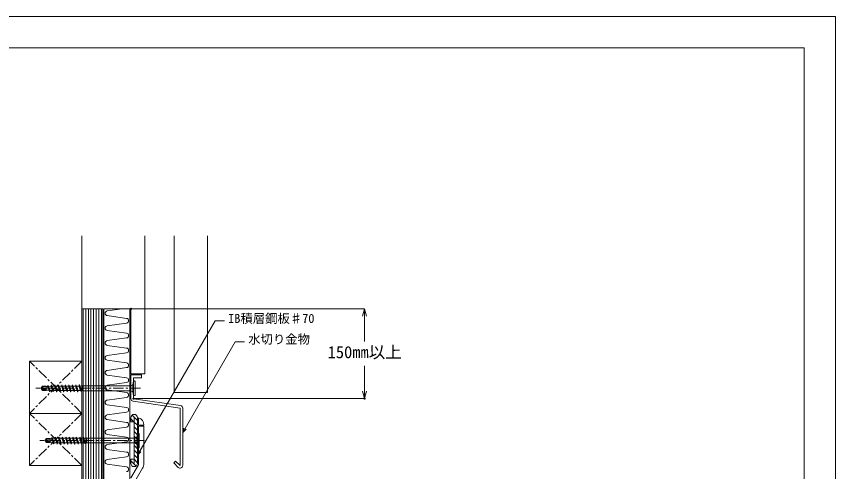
# Model space of a CAD drawing. Units: millimetres, scale not verified. Extents: x -630 to 630, y -446 to 446.
# Drawn here: x -154 to 630, y 10 to 446 of the extents above; entities that cross this region are included whole.
import ezdxf
from ezdxf.enums import TextEntityAlignment as Align

# ---------------------------------------------------------------- set-up
doc = ezdxf.new("R2010")
doc.units = ezdxf.units.MM
doc.header["$LTSCALE"] = 2
doc.header["$PDMODE"] = 32
doc.header["$PDSIZE"] = 1
doc.linetypes.add('CHAIN1', pattern=[8, 5, -1, 1, -1])
for name, color, linetype, lineweight in [('0-0_輪郭線', 2, 'Continuous', 9), ('0-1_図面枠', 7, 'Continuous', 9), ('0-2_文字', 5, 'Continuous', 9), ('0-4_0', 7, 'Continuous', 9), ('0-6_躯体', 7, 'Continuous', 9), ('0-7_野地板', 2, 'Continuous', 9), ('0-8_中心線', 7, 'CHAIN1', 9), ('0-9_IBｼｰﾄ', 7, 'Continuous', 9), ('0-A_IBリキッド', 7, 'Continuous', 9), ('0-B_部材(積層鋼板)', 4, 'Continuous', 9), ('0-C_寸法線', 7, 'Continuous', 9), ('0-D_断熱材', 4, 'Continuous', 9), ('0-E_部材(ﾋﾞｽ類)', 7, 'Continuous', 9), ('0-F_鋼材(受け鋼鈑)', 7, 'Continuous', 9)]:
    doc.layers.add(name, color=color, linetype=linetype, lineweight=lineweight)
doc.layers.add('1-0_Defpoints', color=7, linetype='Continuous')
doc.styles.add('ＭＳ ゴシック', font='')
doc.styles.get('ＭＳ ゴシック').set_extended_font_data('MS Gothic')

# ---------------------------------------------------------------- blocks, each defined once
blk = doc.blocks.new('_Open30')
at = {"layer": '0-4_0'}
blk.add_line((0, 0), (-2, 0), dxfattribs=at)
blk.add_lwpolyline([(-2, 0.5359), (0, 0), (-2, -0.5359)], dxfattribs=at)

msp = doc.modelspace()

# ---------------------------------------------------------------- linework, layer by layer
at = {"layer": '0-0_輪郭線'}
msp.add_lwpolyline([(600, 415.5), (-600, 415.5), (-600, -415.5), (600, -415.5)], close=True, dxfattribs=at)
at = {"layer": '0-1_図面枠'}
msp.add_lwpolyline([(630, -445.5), (630, 445.5), (-630, 445.5), (-630, -445.5)], close=True, dxfattribs=at)
at = {"layer": '0-6_躯体'}
for p, q in [((-91.022, 235.66), (-91.022, -255.34)), ((-30.688, 235.66), (-30.688, 103.574)), ((-2.688, 235.66), (-2.688, 85.66)), ((29.312, 235.66), (29.312, 85.66)), ((-71.022, 165.66), (-71.022, -234.34)), ((-44.022, 165.66), (-44.022, 103.574)), ((-44.022, 103.574), (-30.688, 103.574)), ((-2.688, 85.66), (29.312, 85.66))]:
    msp.add_line(p, q, dxfattribs=at)
for points in [[(-91.022, 65.66), (-141.022, 65.66), (-141.022, 115.66), (-91.022, 115.66)], [(-91.022, 15.66), (-141.022, 15.66), (-141.022, 65.66), (-91.022, 65.66)]]:
    msp.add_lwpolyline(points, close=True, dxfattribs=at)
at = {"layer": '0-7_野地板'}
for p, q in [((-89.772, 165.66), (-89.772, -234.34)), ((-87.272, 165.66), (-87.272, -234.34)), ((-84.772, 165.66), (-84.772, -234.34)), ((-82.272, 165.66), (-82.272, -234.34)), ((-79.772, 165.66), (-79.772, -234.34)), ((-77.272, 165.66), (-77.272, -234.34)), ((-74.772, 165.66), (-74.772, -234.34)), ((-72.272, 165.66), (-72.272, -234.34))]:
    msp.add_line(p, q, dxfattribs=at)
at = {"layer": '0-8_中心線'}
for p, q in [((-91.022, 115.66), (-141.022, 65.66)), ((-91.022, 65.66), (-141.022, 115.66)), ((-35.022, 89.66), (-135.022, 89.66)), ((-91.022, 65.66), (-141.022, 15.66)), ((-91.022, 15.66), (-141.022, 65.66)), ((-31.188, 39.66), (-131.188, 39.66))]:
    msp.add_line(p, q, dxfattribs=at)
at = {"layer": '0-9_IBｼｰﾄ'}
for p, q in [((-36.688, 17.826), (-36.688, 53.493)), ((-36.688, 53.493), (-31.688, 53.493)), ((-31.688, 53.493), (-31.688, 17.826)), ((-37.248, 15.741), (-44.022, 4.008)), ((-32.918, 13.241), (-39.022, 2.668))]:
    msp.add_line(p, q, dxfattribs=at)
for radius, start in [(4.167, 329.96302), (9.167, 329.97507)]:
    msp.add_arc((-40.855, 17.826), radius, start, 0, dxfattribs=at)
at = {"layer": '0-A_IBリキッド'}
for q in [(-36.688, 61.493), (-31.688, 54.493)]:
    msp.add_line((-36.688, 54.493), q, dxfattribs=at)
msp.add_arc((-39.088, 54.493), 7.4, 0, 71.07536, dxfattribs=at)
at = {"layer": '0-B_部材(積層鋼板)'}
for p, q in [((-42.89, 63.9), (-37.688, 58.699)), ((-44.022, 57.66), (-44.022, 61.493)), ((-44.022, 60.542), (-41.139, 57.66)), ((-40.855, 57.375), (-37.688, 54.209)), ((-40.855, 52.885), (-37.688, 49.719)), ((-40.855, 48.395), (-37.688, 45.228)), ((-40.855, 43.905), (-37.688, 40.738)), ((-40.855, 39.415), (-37.688, 36.248)), ((-40.855, 34.925), (-37.688, 31.758)), ((-40.855, 30.435), (-37.688, 27.268)), ((-40.855, 25.945), (-37.688, 22.778)), ((-44.022, 20.131), (-39.089, 15.199)), ((-41.06, 21.66), (-37.688, 18.288))]:
    msp.add_line(p, q, dxfattribs=at)
at = {"layer": '0-B_部材(積層鋼板)', "color": 7}
for p, q in [((-44.022, 57.66), (-44.022, 61.493)), ((-40.855, 57.66), (-44.022, 57.66)), ((-40.855, 17.826), (-40.855, 61.493)), ((-37.688, 17.826), (-37.688, 61.493)), ((-44.022, 17.826), (-44.022, 21.66)), ((-40.855, 21.66), (-44.022, 21.66))]:
    msp.add_line(p, q, dxfattribs=at)
at = {"layer": '0-B_部材(積層鋼板)'}
for points in [[(-37.688, 61.493), (-37.688, 39.66), (-40.855, 39.66), (-40.855, 57.66), (-44.022, 57.66)], [(-44.022, 17.826), (-44.022, 21.66), (-40.855, 21.66), (-40.855, 39.66), (-37.688, 39.66), (-37.688, 17.826)]]:
    msp.add_lwpolyline(points, dxfattribs=at)
for centre, start, end in [((-40.855, 61.493), 0, 180), ((-40.855, 17.826), 180, 0)]:
    msp.add_arc(centre, 3.167, start, end, dxfattribs=at)
at = {"layer": '0-B_部材(積層鋼板)', "color": 7}
for centre, start, end in [((-40.855, 61.493), 0, 180), ((-40.855, 17.826), 180, 0)]:
    msp.add_arc(centre, 3.167, start, end, dxfattribs=at)
at = {"layer": '0-C_寸法線'}
for p, q in [((-43.022, 165.66), (179.312, 165.66)), ((179.312, 158.66), (179.312, 134.308)), ((-37.688, 25.66), (36.465, 154.099)), ((36.465, 154.099), (45.465, 154.099)), ((5.478, 47.253), (55.704, 134.246)), ((55.704, 134.246), (64.704, 134.246)), ((179.312, 86.734), (179.312, 111.086)), ((-40.472, 79.734), (179.312, 79.734))]:
    msp.add_line(p, q, dxfattribs=at)
for points in [[(8.66, 50.435), (5.478, 47.253), (6.643, 51.599)], [(-34.506, 28.842), (-37.688, 25.66), (-36.524, 30.006)]]:
    msp.add_lwpolyline(points, dxfattribs=at)
at = {"layer": '0-D_断熱材', "color": 7}
for p, q in [((-71.022, 165.66), (-91.022, 165.66)), ((-70.022, 165.66), (-70.022, -208.34)), ((-70.022, 165.66), (-45.022, 165.66)), ((-45.022, 165.66), (-45.022, -208.34))]:
    msp.add_line(p, q, dxfattribs=at)
at = {"layer": '0-D_断熱材'}
for p, q in [((-52.576, 165.66), (-66.756, 163.663)), ((-48.287, 156.556), (-66.756, 159.156)), ((-48.287, 152.049), (-66.756, 149.448)), ((-48.287, 142.341), (-66.756, 144.941)), ((-48.287, 137.834), (-66.756, 135.234)), ((-48.287, 128.126), (-66.756, 130.727)), ((-48.287, 123.619), (-66.756, 121.019)), ((-48.287, 113.912), (-66.756, 116.512)), ((-48.287, 109.405), (-66.756, 106.804)), ((-48.287, 99.697), (-66.756, 102.297)), ((-48.287, 95.19), (-66.756, 92.589)), ((-48.287, 85.482), (-66.756, 88.083)), ((-48.287, 80.975), (-66.756, 78.375)), ((-48.287, 71.267), (-66.756, 73.868)), ((-48.287, 66.76), (-66.756, 64.16)), ((-48.287, 57.053), (-66.756, 59.653)), ((-48.287, 52.546), (-66.756, 49.945)), ((-48.287, 42.838), (-66.756, 45.438)), ((-48.287, 38.331), (-66.756, 35.73)), ((-48.287, 28.623), (-66.756, 31.224)), ((-48.287, 24.116), (-66.756, 21.516)), ((-48.287, 14.408), (-66.756, 17.009))]:
    msp.add_line(p, q, dxfattribs=at)
for centre, start, end in [((-66.545, 161.41), 95.35135, 264.64865), ((-66.545, 147.195), 95.35135, 264.64865), ((-48.498, 154.302), 275.35135, 84.64865), ((-48.498, 140.088), 275.35135, 84.64865), ((-66.545, 132.98), 95.35135, 264.64865), ((-48.498, 125.873), 275.35135, 84.64865), ((-66.545, 118.765), 95.35135, 264.64865), ((-48.498, 111.658), 275.35135, 84.64865), ((-66.545, 104.551), 95.35135, 264.64865), ((-48.498, 97.443), 275.35135, 84.64865), ((-66.545, 90.336), 95.35135, 264.64865), ((-66.545, 76.121), 95.35135, 264.64865), ((-48.498, 83.229), 275.35135, 84.64865), ((-48.498, 69.014), 275.35135, 84.64865), ((-66.545, 61.907), 95.35135, 264.64865), ((-48.498, 54.799), 275.35135, 84.64865), ((-66.545, 47.692), 95.35135, 264.64865), ((-48.498, 40.584), 275.35135, 84.64865), ((-66.545, 33.477), 95.35135, 264.64865), ((-48.498, 26.37), 275.35135, 84.64865), ((-66.545, 19.262), 95.35135, 264.64865), ((-48.498, 12.155), 275.35135, 84.64865)]:
    msp.add_arc(centre, 2.263, start, end, dxfattribs=at)
at = {"layer": '0-E_部材(ﾋﾞｽ類)'}
for p, q in [((-42.322, 93.01), (-41.522, 96.66)), ((-41.522, 82.66), (-41.522, 96.66)), ((-41.522, 96.66), (-40.522, 96.66)), ((-40.022, 83.16), (-40.022, 96.16)), ((-130.022, 89.66), (-129.942, 90.021)), ((-129.495, 89.828), (-130.022, 89.66)), ((-128.801, 91.65), (-129.942, 90.021)), ((-129.522, 89.571), (-129.942, 89.299)), ((-128.801, 87.67), (-129.942, 89.299)), ((-128.541, 88.17), (-129.522, 89.571)), ((-129.522, 89.571), (-127.441, 88.37)), ((-128.668, 91.506), (-128.801, 91.65)), ((-128.801, 91.65), (-125.022, 91.65)), ((-128.541, 88.17), (-128.801, 87.67)), ((-125.022, 87.67), (-128.801, 87.67)), ((-128.602, 90.539), (-128.681, 90.426)), ((-128.541, 88.17), (-125.022, 88.17)), ((-128.525, 89.723), (-128.087, 89.47)), ((-128.087, 89.47), (-125.022, 89.47)), ((-127.621, 91.05), (-125.022, 91.05)), ((-127.441, 88.37), (-125.022, 88.37)), ((-125.022, 91.65), (-125.022, 87.67)), ((-124.022, 91.36), (-125.022, 91.36)), ((-124.022, 87.96), (-125.022, 87.96)), ((-123.845, 91.383), (-124.022, 91.36)), ((-122.203, 87.717), (-124.022, 87.96)), ((-123.472, 92.41), (-123.845, 91.383)), ((-122.203, 87.717), (-123.845, 91.383)), ((-123.472, 92.41), (-123.372, 92.41)), ((-121.802, 86.615), (-123.472, 92.41)), ((-123.372, 92.41), (-123.037, 91.491)), ((-121.022, 91.76), (-123.037, 91.491)), ((-121.342, 87.602), (-123.037, 91.491)), ((-121.802, 86.615), (-122.203, 87.717)), ((-121.702, 86.615), (-121.342, 87.602)), ((-121.022, 87.56), (-121.342, 87.602)), ((-121.022, 91.76), (-120.587, 91.76)), ((-118.917, 87.56), (-121.022, 87.56)), ((-120.132, 93.01), (-120.587, 91.76)), ((-118.917, 87.56), (-120.587, 91.76)), ((-120.132, 93.01), (-120.032, 93.01)), ((-118.462, 86.31), (-120.132, 93.01)), ((-120.032, 93.01), (-119.577, 91.76)), ((-117.907, 87.56), (-119.577, 91.76)), ((-117.247, 91.76), (-119.577, 91.76)), ((-118.462, 86.31), (-118.917, 87.56)), ((-118.362, 86.31), (-117.907, 87.56)), ((-115.577, 87.56), (-117.907, 87.56)), ((-116.792, 93.01), (-117.247, 91.76)), ((-115.577, 87.56), (-117.247, 91.76)), ((-116.792, 93.01), (-116.692, 93.01)), ((-115.122, 86.31), (-116.792, 93.01)), ((-116.692, 93.01), (-116.237, 91.76)), ((-114.567, 87.56), (-116.237, 91.76)), ((-113.907, 91.76), (-116.237, 91.76)), ((-115.122, 86.31), (-115.577, 87.56)), ((-115.022, 86.31), (-114.567, 87.56)), ((-112.237, 87.56), (-114.567, 87.56)), ((-113.452, 93.01), (-113.907, 91.76)), ((-112.237, 87.56), (-113.907, 91.76)), ((-113.452, 93.01), (-113.352, 93.01)), ((-111.782, 86.31), (-113.452, 93.01)), ((-113.352, 93.01), (-112.897, 91.76)), ((-111.227, 87.56), (-112.897, 91.76)), ((-110.567, 91.76), (-112.897, 91.76)), ((-111.782, 86.31), (-112.237, 87.56)), ((-111.682, 86.31), (-111.227, 87.56)), ((-108.897, 87.56), (-111.227, 87.56)), ((-110.112, 93.01), (-110.567, 91.76)), ((-108.897, 87.56), (-110.567, 91.76)), ((-110.112, 93.01), (-110.012, 93.01)), ((-108.442, 86.31), (-110.112, 93.01)), ((-110.012, 93.01), (-109.557, 91.76)), ((-107.887, 87.56), (-109.557, 91.76)), ((-107.227, 91.76), (-109.557, 91.76)), ((-108.442, 86.31), (-108.897, 87.56)), ((-108.342, 86.31), (-107.887, 87.56)), ((-105.557, 87.56), (-107.887, 87.56)), ((-106.772, 93.01), (-107.227, 91.76)), ((-105.557, 87.56), (-107.227, 91.76)), ((-106.772, 93.01), (-106.672, 93.01)), ((-105.102, 86.31), (-106.772, 93.01)), ((-106.672, 93.01), (-106.217, 91.76)), ((-104.547, 87.56), (-106.217, 91.76)), ((-103.887, 91.76), (-106.217, 91.76)), ((-105.102, 86.31), (-105.557, 87.56)), ((-105.002, 86.31), (-104.547, 87.56)), ((-102.217, 87.56), (-104.547, 87.56)), ((-103.432, 93.01), (-103.887, 91.76)), ((-102.217, 87.56), (-103.887, 91.76)), ((-103.432, 93.01), (-103.332, 93.01)), ((-101.762, 86.31), (-103.432, 93.01)), ((-103.332, 93.01), (-102.877, 91.76)), ((-101.207, 87.56), (-102.877, 91.76)), ((-100.547, 91.76), (-102.877, 91.76)), ((-101.762, 86.31), (-102.217, 87.56)), ((-101.662, 86.31), (-101.207, 87.56)), ((-98.877, 87.56), (-101.207, 87.56)), ((-100.092, 93.01), (-100.547, 91.76)), ((-98.877, 87.56), (-100.547, 91.76)), ((-100.092, 93.01), (-99.992, 93.01)), ((-98.422, 86.31), (-100.092, 93.01)), ((-99.992, 93.01), (-99.537, 91.76)), ((-97.867, 87.56), (-99.537, 91.76)), ((-97.207, 91.76), (-99.537, 91.76)), ((-98.422, 86.31), (-98.877, 87.56)), ((-98.322, 86.31), (-97.867, 87.56)), ((-95.537, 87.56), (-97.867, 87.56)), ((-96.752, 93.01), (-97.207, 91.76)), ((-95.537, 87.56), (-97.207, 91.76)), ((-96.752, 93.01), (-96.652, 93.01)), ((-95.082, 86.31), (-96.752, 93.01)), ((-96.652, 93.01), (-96.197, 91.76)), ((-94.527, 87.56), (-96.197, 91.76)), ((-93.867, 91.76), (-96.197, 91.76)), ((-95.082, 86.31), (-95.537, 87.56)), ((-94.982, 86.31), (-94.527, 87.56)), ((-93.362, 87.56), (-94.527, 87.56)), ((-93.412, 93.01), (-93.867, 91.76)), ((-92.182, 87.518), (-93.867, 91.76)), ((-93.412, 93.01), (-93.312, 93.01)), ((-91.899, 86.743), (-93.412, 93.01)), ((-93.362, 87.56), (-92.182, 87.518)), ((-93.312, 93.01), (-92.863, 91.777)), ((-91.434, 86.881), (-93.312, 93.01)), ((-90.49, 91.86), (-92.863, 91.777)), ((-91.214, 87.485), (-92.863, 91.777)), ((-91.899, 86.743), (-92.182, 87.518)), ((-91.899, 86.743), (-91.434, 86.881)), ((-91.434, 86.881), (-91.214, 87.485)), ((-90.022, 87.443), (-91.214, 87.485)), ((-90.392, 92.129), (-90.49, 91.86)), ((-90.022, 90.625), (-90.49, 91.86)), ((-90.392, 92.129), (-90.022, 92.02)), ((-90.022, 91.046), (-90.392, 92.129)), ((-90.022, 87.3), (-90.022, 92.02)), ((-44.222, 92.02), (-90.022, 92.02)), ((-44.222, 87.3), (-90.022, 87.3)), ((-42.322, 93.01), (-44.222, 92.02)), ((-44.222, 87.3), (-44.222, 92.02)), ((-42.322, 86.31), (-44.222, 87.3)), ((-42.322, 86.31), (-42.322, 93.01)), ((-42.322, 86.31), (-41.522, 82.66)), ((-41.522, 82.66), (-40.522, 82.66)), ((-126.188, 39.66), (-126.108, 40.021)), ((-125.661, 39.828), (-126.188, 39.66)), ((-124.968, 41.65), (-126.108, 40.021)), ((-125.689, 39.571), (-126.108, 39.299)), ((-124.968, 37.67), (-126.108, 39.299)), ((-124.707, 38.17), (-125.689, 39.571)), ((-125.689, 39.571), (-123.608, 38.37)), ((-124.835, 41.506), (-124.968, 41.65)), ((-124.968, 41.65), (-121.188, 41.65)), ((-124.768, 40.539), (-124.848, 40.426)), ((-124.692, 39.723), (-124.253, 39.47)), ((-124.253, 39.47), (-121.188, 39.47)), ((-123.788, 41.05), (-121.188, 41.05)), ((-121.188, 41.65), (-121.188, 37.67)), ((-120.188, 41.36), (-121.188, 41.36)), ((-120.012, 41.383), (-120.188, 41.36)), ((-119.638, 42.41), (-120.012, 41.383)), ((-118.37, 37.717), (-120.012, 41.383)), ((-119.638, 42.41), (-119.538, 42.41)), ((-117.968, 36.615), (-119.638, 42.41)), ((-119.538, 42.41), (-119.204, 41.491)), ((-117.188, 41.76), (-119.204, 41.491)), ((-117.509, 37.602), (-119.204, 41.491)), ((-117.188, 41.76), (-116.753, 41.76)), ((-116.298, 43.01), (-116.753, 41.76)), ((-115.083, 37.56), (-116.753, 41.76)), ((-116.298, 43.01), (-116.198, 43.01)), ((-114.628, 36.31), (-116.298, 43.01)), ((-116.198, 43.01), (-115.743, 41.76)), ((-114.073, 37.56), (-115.743, 41.76)), ((-113.413, 41.76), (-115.743, 41.76)), ((-112.958, 43.01), (-113.413, 41.76)), ((-111.743, 37.56), (-113.413, 41.76)), ((-112.958, 43.01), (-112.858, 43.01)), ((-111.288, 36.31), (-112.958, 43.01)), ((-112.858, 43.01), (-112.403, 41.76)), ((-110.733, 37.56), (-112.403, 41.76)), ((-110.073, 41.76), (-112.403, 41.76)), ((-109.618, 43.01), (-110.073, 41.76)), ((-108.403, 37.56), (-110.073, 41.76)), ((-109.618, 43.01), (-109.518, 43.01)), ((-107.948, 36.31), (-109.618, 43.01)), ((-109.518, 43.01), (-109.063, 41.76)), ((-107.393, 37.56), (-109.063, 41.76)), ((-106.733, 41.76), (-109.063, 41.76)), ((-106.278, 43.01), (-106.733, 41.76)), ((-105.063, 37.56), (-106.733, 41.76)), ((-106.278, 43.01), (-106.178, 43.01)), ((-104.608, 36.31), (-106.278, 43.01)), ((-106.178, 43.01), (-105.723, 41.76)), ((-104.053, 37.56), (-105.723, 41.76)), ((-103.393, 41.76), (-105.723, 41.76)), ((-102.938, 43.01), (-103.393, 41.76)), ((-101.723, 37.56), (-103.393, 41.76)), ((-102.938, 43.01), (-102.838, 43.01)), ((-101.268, 36.31), (-102.938, 43.01)), ((-102.838, 43.01), (-102.383, 41.76)), ((-100.713, 37.56), (-102.383, 41.76)), ((-100.053, 41.76), (-102.383, 41.76)), ((-99.598, 43.01), (-100.053, 41.76)), ((-98.383, 37.56), (-100.053, 41.76)), ((-99.598, 43.01), (-99.498, 43.01)), ((-97.928, 36.31), (-99.598, 43.01)), ((-99.498, 43.01), (-99.043, 41.76)), ((-97.373, 37.56), (-99.043, 41.76)), ((-96.713, 41.76), (-99.043, 41.76)), ((-96.258, 43.01), (-96.713, 41.76)), ((-95.043, 37.56), (-96.713, 41.76)), ((-96.258, 43.01), (-96.158, 43.01)), ((-94.588, 36.31), (-96.258, 43.01)), ((-96.158, 43.01), (-95.703, 41.76)), ((-94.033, 37.56), (-95.703, 41.76)), ((-93.373, 41.76), (-95.703, 41.76)), ((-92.918, 43.01), (-93.373, 41.76)), ((-91.703, 37.56), (-93.373, 41.76)), ((-92.918, 43.01), (-92.818, 43.01)), ((-91.248, 36.31), (-92.918, 43.01)), ((-92.818, 43.01), (-92.363, 41.76)), ((-90.693, 37.56), (-92.363, 41.76)), ((-90.033, 41.76), (-92.363, 41.76)), ((-89.578, 43.01), (-90.033, 41.76)), ((-88.348, 37.518), (-90.033, 41.76)), ((-89.578, 43.01), (-89.478, 43.01)), ((-88.066, 36.743), (-89.578, 43.01)), ((-89.478, 43.01), (-89.03, 41.777)), ((-87.6, 36.881), (-89.478, 43.01)), ((-86.657, 41.86), (-89.03, 41.777)), ((-87.381, 37.485), (-89.03, 41.777)), ((-86.559, 42.129), (-86.657, 41.86)), ((-86.188, 40.625), (-86.657, 41.86)), ((-86.559, 42.129), (-86.188, 42.02)), ((-86.188, 41.046), (-86.559, 42.129)), ((-86.188, 37.3), (-86.188, 42.02)), ((-40.388, 42.02), (-86.188, 42.02)), ((-38.488, 43.01), (-40.388, 42.02)), ((-40.388, 37.3), (-40.388, 42.02)), ((-38.488, 43.01), (-37.688, 46.66)), ((-38.488, 36.31), (-38.488, 43.01)), ((-37.688, 32.66), (-37.688, 46.66)), ((-37.688, 46.66), (-36.688, 46.66)), ((-36.188, 33.16), (-36.188, 46.16)), ((-124.707, 38.17), (-124.968, 37.67)), ((-121.188, 37.67), (-124.968, 37.67)), ((-124.707, 38.17), (-121.188, 38.17)), ((-123.608, 38.37), (-121.188, 38.37)), ((-120.188, 37.96), (-121.188, 37.96)), ((-118.37, 37.717), (-120.188, 37.96)), ((-117.968, 36.615), (-118.37, 37.717)), ((-117.868, 36.615), (-117.509, 37.602)), ((-117.188, 37.56), (-117.509, 37.602)), ((-115.083, 37.56), (-117.188, 37.56)), ((-114.628, 36.31), (-115.083, 37.56)), ((-114.528, 36.31), (-114.073, 37.56)), ((-111.743, 37.56), (-114.073, 37.56)), ((-111.288, 36.31), (-111.743, 37.56)), ((-111.188, 36.31), (-110.733, 37.56)), ((-108.403, 37.56), (-110.733, 37.56)), ((-107.948, 36.31), (-108.403, 37.56)), ((-107.848, 36.31), (-107.393, 37.56)), ((-105.063, 37.56), (-107.393, 37.56)), ((-104.608, 36.31), (-105.063, 37.56)), ((-104.508, 36.31), (-104.053, 37.56)), ((-101.723, 37.56), (-104.053, 37.56)), ((-101.268, 36.31), (-101.723, 37.56)), ((-101.168, 36.31), (-100.713, 37.56)), ((-98.383, 37.56), (-100.713, 37.56)), ((-97.928, 36.31), (-98.383, 37.56)), ((-97.828, 36.31), (-97.373, 37.56)), ((-95.043, 37.56), (-97.373, 37.56)), ((-94.588, 36.31), (-95.043, 37.56)), ((-94.488, 36.31), (-94.033, 37.56)), ((-91.703, 37.56), (-94.033, 37.56)), ((-91.248, 36.31), (-91.703, 37.56)), ((-91.148, 36.31), (-90.693, 37.56)), ((-89.528, 37.56), (-90.693, 37.56)), ((-89.528, 37.56), (-88.348, 37.518)), ((-88.066, 36.743), (-88.348, 37.518)), ((-88.066, 36.743), (-87.6, 36.881)), ((-87.6, 36.881), (-87.381, 37.485)), ((-86.188, 37.443), (-87.381, 37.485)), ((-40.388, 37.3), (-86.188, 37.3)), ((-38.488, 36.31), (-40.388, 37.3)), ((-38.488, 36.31), (-37.688, 32.66)), ((-37.688, 32.66), (-36.688, 32.66))]:
    msp.add_line(p, q, dxfattribs=at)
for points in [[(-129.522, 89.571), (-130.022, 89.66), (-129.942, 89.299)], [(-121.802, 86.615), (-121.702, 86.615), (-123.372, 92.41)], [(-118.462, 86.31), (-118.362, 86.31), (-120.032, 93.01)], [(-115.122, 86.31), (-115.022, 86.31), (-116.692, 93.01)], [(-111.782, 86.31), (-111.682, 86.31), (-113.352, 93.01)], [(-108.442, 86.31), (-108.342, 86.31), (-110.012, 93.01)], [(-105.102, 86.31), (-105.002, 86.31), (-106.672, 93.01)], [(-101.762, 86.31), (-101.662, 86.31), (-103.332, 93.01)], [(-98.422, 86.31), (-98.322, 86.31), (-99.992, 93.01)], [(-95.082, 86.31), (-94.982, 86.31), (-96.652, 93.01)], [(-125.689, 39.571), (-126.188, 39.66), (-126.108, 39.299)], [(-117.968, 36.615), (-117.868, 36.615), (-119.538, 42.41)], [(-114.628, 36.31), (-114.528, 36.31), (-116.198, 43.01)], [(-111.288, 36.31), (-111.188, 36.31), (-112.858, 43.01)], [(-107.948, 36.31), (-107.848, 36.31), (-109.518, 43.01)], [(-104.608, 36.31), (-104.508, 36.31), (-106.178, 43.01)], [(-101.268, 36.31), (-101.168, 36.31), (-102.838, 43.01)], [(-97.928, 36.31), (-97.828, 36.31), (-99.498, 43.01)], [(-94.588, 36.31), (-94.488, 36.31), (-96.158, 43.01)], [(-91.248, 36.31), (-91.148, 36.31), (-92.818, 43.01)]]:
    msp.add_lwpolyline(points, dxfattribs=at)
for centre, radius, start, end in [((-40.522, 96.16), 0.5, 0, 90), ((-129.973, 91.331), 1.577, 287.67229, 325), ((-129.128, 88.679), 1.206, 60, 107.67229), ((-128.281, 90.146), 0.488, 145, 240), ((-129.234, 90.982), 0.772, 325, 42.84567), ((-127.621, 92.477), 1.428, 222.84567, 270), ((-127.621, 89.853), 1.197, 90, 145), ((-40.522, 83.16), 0.5, 270, 0), ((-126.14, 41.331), 1.577, 287.67229, 325), ((-125.295, 38.679), 1.206, 60, 107.67229), ((-124.448, 40.146), 0.488, 145, 240), ((-125.401, 40.982), 0.772, 325, 42.84567), ((-123.788, 42.477), 1.428, 222.84567, 270), ((-123.788, 39.853), 1.197, 90, 145), ((-36.688, 46.16), 0.5, 0, 90), ((-36.688, 33.16), 0.5, 270, 0)]:
    msp.add_arc(centre, radius, start, end, dxfattribs=at)
at = {"layer": '0-F_鋼材(受け鋼鈑)'}
for p, q in [((3.389, 73.04), (-41.48, 79.685)), ((-41.933, 77.226), (2.937, 70.581)), ((2.978, 70.532), (2.978, 15.831)), ((5.478, 15.71), (5.478, 70.574))]:
    msp.add_line(p, q, dxfattribs=at)
for points in [[(-41.522, 79.734), (-41.522, 99.574), (-34.022, 99.574), (-34.022, 102.574), (-44.022, 102.574), (-44.022, 79.692)], [(2.893, 15.795), (-1.264, 19.953), (-3.032, 18.185), (1.211, 13.942)]]:
    msp.add_lwpolyline(points, dxfattribs=at)
for centre, radius, start, end in [((-41.522, 79.692), 2.5, 180, 260.53768), ((-41.472, 79.734), 0.05, 180, 260.53768), ((2.928, 70.532), 0.05, 0, 80.53768), ((2.978, 70.574), 2.5, 0, 80.53768), ((2.978, 15.71), 2.5, 225, 0), ((2.928, 15.831), 0.05, 225, 0)]:
    msp.add_arc(centre, radius, start, end, dxfattribs=at)
at = {"layer": '1-0_Defpoints'}
for p in [(-44.022, 165.66), (-41.472, 79.734), (179.312, 79.734)]:
    msp.add_point(p, dxfattribs=at)

# ---------------------------------------------------------------- block references
at = {"layer": '0-C_寸法線', "xscale": 3.5, "yscale": 3.5}
for p, rotation in [((179.312, 165.66), 90), ((179.312, 79.734), 270)]:
    msp.add_blockref('_Open30', p, dxfattribs=dict(at, rotation=rotation))

# ---------------------------------------------------------------- texts
at = {"layer": '0-2_文字', "color": 7, "style": 'ＭＳ ゴシック'}
for s, p in [('IB積層鋼板♯70', (48.871, 149.555)), ('水切り金物', (68.109, 129.702))]:
    msp.add_text(s, height=8.666, dxfattribs=at).set_placement(p, align=Align.BOTTOM_LEFT)
at = {"layer": '0-C_寸法線', "style": 'ＭＳ ゴシック'}
msp.add_text('150㎜以上', height=11.54, rotation=0.1, dxfattribs=at).set_placement((144.141, 114.961), align=Align.BOTTOM_LEFT)

doc.saveas('drawing.dxf')
